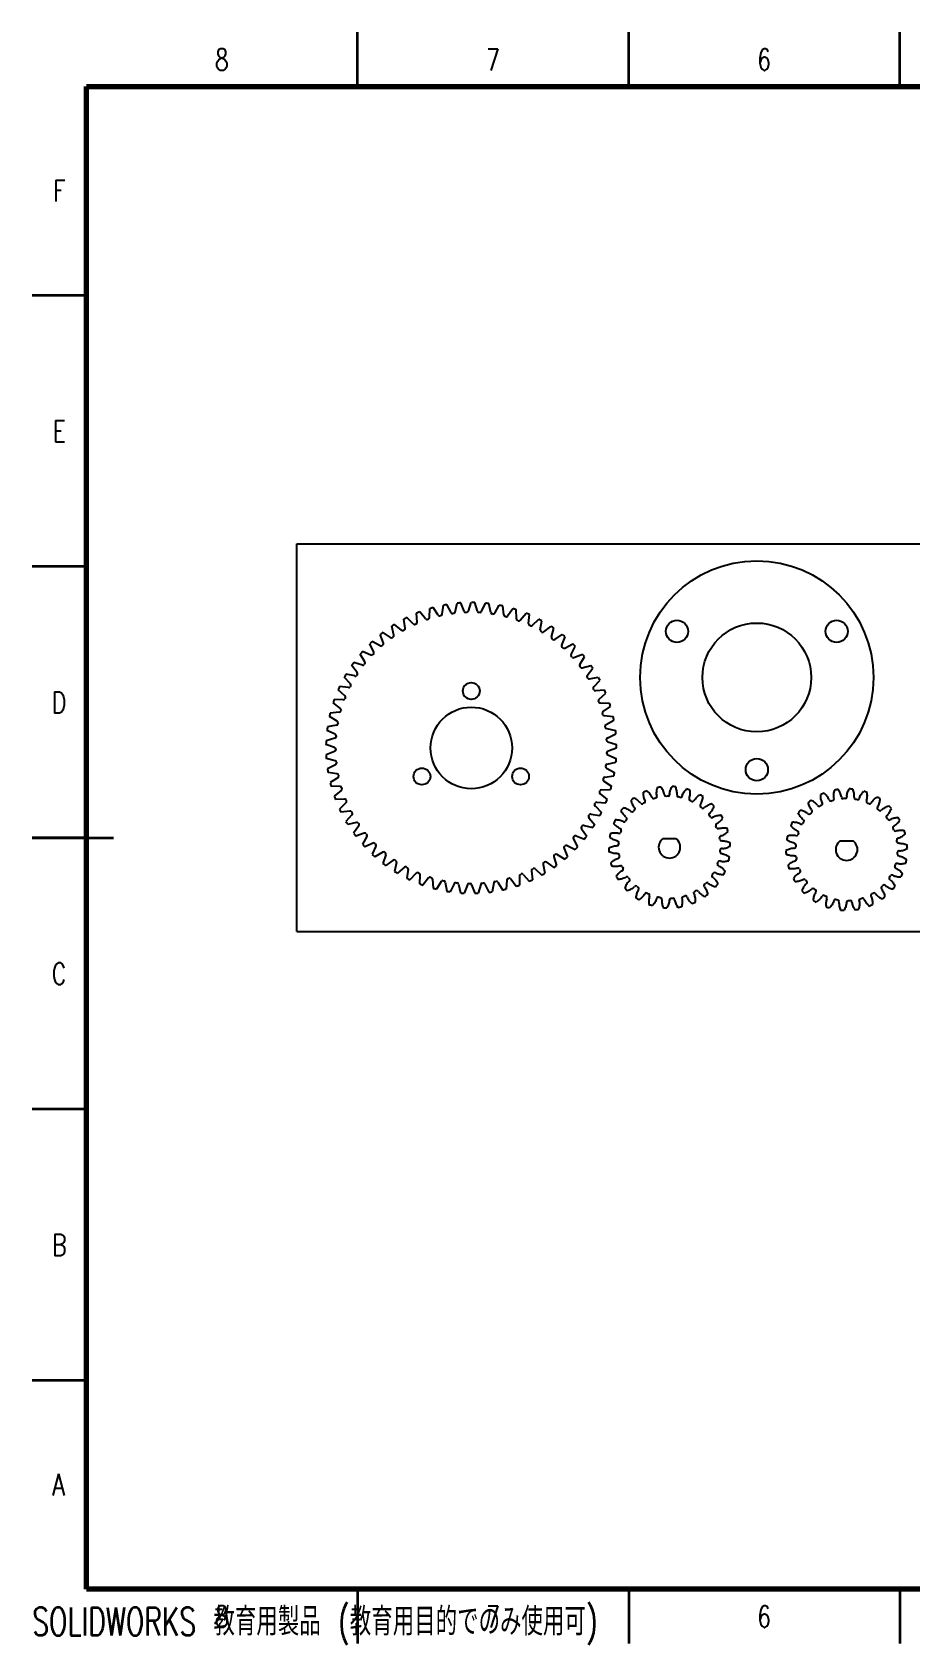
# Model space of a CAD drawing. Header units: millimetres. Extents: x 0 to 420, y 0 to 297.
# Drawn here: x 0 to 162, y -0.2 to 297 of the extents above; entities that cross this region are included whole.
import ezdxf

# ---------------------------------------------------------------- set-up
doc = ezdxf.new("R2010")
doc.units = ezdxf.units.MM
doc.styles.add('SLDTEXTSTYLE0', font='TXT', dxfattribs={"width": 0.75, "bigfont": 'bigfont'})
doc.styles.add('SLDTEXTSTYLE2', font='TXT', dxfattribs={"width": 0.7, "bigfont": 'bigfont'})

msp = doc.modelspace()

# ---------------------------------------------------------------- linework, layer by layer
at = {"color": 7, "linetype": 'Continuous', "lineweight": 35}
for p, q in [((60, 287), (60, 297)), ((110, 287), (110, 297)), ((160, 287), (160, 297)), ((10, 248.5), (0, 248.5)), ((10, 198.5), (0, 198.5)), ((0, 148.5), (15, 148.5)), ((10, 148.5), (0, 148.5)), ((10, 98.5), (0, 98.5)), ((10, 48.5), (0, 48.5)), ((60, 10), (60, 0)), ((110, 10), (110, 0)), ((160, 10), (160, 0))]:
    msp.add_line(p, q, dxfattribs=at)
at = {"color": 7, "linetype": 'Continuous', "lineweight": 70}
for p, q in [((10, 10), (10, 287)), ((10, 287), (410, 287)), ((410, 10), (10, 10))]:
    msp.add_line(p, q, dxfattribs=at)
at = {"color": 7, "linetype": 'Continuous', "lineweight": 25}
for p, q in [((48.82, 131.22), (48.82, 202.72)), ((48.82, 202.72), (185.82, 202.72)), ((73.24, 189.1), (73.3, 190.77)), ((74.86, 189.56), (73.93, 190.94)), ((75.59, 189.73), (75.82, 191.38)), ((77.25, 190.03), (76.46, 191.5)), ((78, 190.13), (78.38, 191.76)), ((79.67, 190.28), (79.03, 191.81)), ((80.43, 190.3), (80.96, 191.88)), ((82.11, 190.28), (81.61, 191.87)), ((82.87, 190.24), (83.55, 191.76)), ((84.54, 190.05), (84.2, 191.69)), ((85.29, 189.93), (86.11, 191.38)), ((86.93, 189.59), (86.75, 191.25)), ((87.66, 189.4), (88.63, 190.76)), ((89.27, 188.9), (89.25, 190.57)), ((66.69, 185.89), (66.28, 187.5)), ((68.11, 186.79), (66.82, 187.85)), ((68.77, 187.17), (68.51, 188.82)), ((70.27, 187.93), (69.09, 189.11)), ((70.96, 188.24), (70.86, 189.91)), ((72.52, 188.86), (71.46, 190.14)), ((89.98, 188.64), (91.07, 189.9)), ((91.53, 187.99), (91.67, 189.65)), ((92.21, 187.66), (93.42, 188.81)), ((93.69, 186.86), (93.99, 188.5)), ((94.34, 186.47), (95.65, 187.49)), ((64.18, 183.92), (62.71, 184.71)), ((64.75, 184.42), (64.18, 185.98)), ((66.08, 185.45), (64.69, 186.38)), ((95.73, 185.53), (96.19, 187.13)), ((96.34, 185.08), (97.74, 185.97)), ((97.64, 184.01), (98.25, 185.56)), ((61.34, 180.94), (60.48, 182.37)), ((62.44, 182.21), (60.9, 182.86)), ((62.96, 182.76), (62.24, 184.27)), ((98.2, 183.5), (99.68, 184.25)), ((99.38, 182.31), (100.14, 183.79)), ((99.89, 181.75), (101.45, 182.36)), ((100.96, 180.45), (101.86, 181.85)), ((59.49, 178.34), (57.86, 178.68)), ((59.9, 178.98), (58.9, 180.31)), ((60.87, 180.35), (59.28, 180.84)), ((101.41, 179.84), (103.02, 180.3)), ((102.35, 178.45), (103.38, 179.76)), ((57.62, 174.67), (56.39, 175.79)), ((58.31, 176.2), (56.66, 176.39)), ((58.66, 176.88), (57.54, 178.11)), ((102.74, 177.8), (104.38, 178.1)), ((103.54, 176.32), (104.69, 177.53)), ((103.87, 175.64), (105.53, 175.78)), ((56.81, 172.38), (55.47, 173.37)), ((57.35, 173.97), (55.68, 173.99)), ((104.52, 174.09), (105.78, 175.18)), ((104.78, 173.38), (106.45, 173.35)), ((105.28, 171.77), (106.64, 172.73)), ((56.22, 170.01), (54.79, 170.87)), ((56.6, 171.65), (54.94, 171.51)), ((105.47, 171.04), (107.13, 170.86)), ((105.81, 169.39), (107.26, 170.22)), ((55.79, 166.85), (54.19, 166.39)), ((55.86, 167.6), (54.35, 168.32)), ((56.08, 169.27), (54.44, 168.97)), ((105.93, 168.64), (107.56, 168.3)), ((106.11, 166.97), (107.63, 167.66)), ((55.73, 165.17), (54.16, 165.74)), ((55.74, 164.41), (54.19, 163.8)), ((106.15, 163.78), (107.68, 163.13)), ((106.16, 166.22), (107.75, 165.72)), ((106.18, 164.54), (107.76, 165.07)), ((55.84, 162.73), (54.23, 163.15)), ((55.92, 161.98), (54.44, 161.22)), ((56.18, 160.32), (54.54, 160.58)), ((105.91, 161.35), (107.37, 160.56)), ((106.01, 162.11), (107.63, 162.48)), ((56.34, 159.58), (54.93, 158.68)), ((56.76, 157.95), (55.09, 158.05)), ((105.43, 158.96), (106.81, 158.03)), ((105.6, 159.7), (107.25, 159.92)), ((56.98, 157.23), (55.67, 156.2)), ((57.56, 155.65), (55.89, 155.59)), ((57.85, 154.95), (56.65, 153.8)), ((104.11, 155.07), (105.77, 154.97)), ((104.72, 156.63), (106.01, 155.57)), ((104.97, 157.35), (106.63, 157.41)), ((112.14, 154.95), (112.19, 154.87)), ((112.96, 155.44), (113.01, 155.35)), ((114.25, 156), (114.28, 155.91)), ((115.17, 156.27), (115.19, 156.18)), ((116.55, 156.51), (116.56, 156.41)), ((117.51, 156.55), (117.51, 156.45)), ((118.91, 156.45), (118.89, 156.35)), ((119.84, 156.27), (119.82, 156.17)), ((121.18, 155.83), (121.15, 155.74)), ((122.05, 155.43), (122, 155.34)), ((123.24, 154.69), (123.18, 154.61)), ((145.64, 155), (145.68, 154.92)), ((146.93, 155.56), (146.96, 155.47)), ((147.84, 155.84), (147.86, 155.74)), ((149.23, 156.07), (149.24, 155.98)), ((150.18, 156.12), (150.18, 156.02)), ((151.58, 156.01), (151.57, 155.92)), ((152.52, 155.83), (152.49, 155.74)), ((153.86, 155.4), (153.82, 155.31)), ((154.72, 154.99), (154.67, 154.91)), ((58.58, 153.43), (56.93, 153.21)), ((58.94, 152.77), (57.85, 151.51)), ((102.66, 152.22), (103.72, 150.93)), ((103.03, 152.88), (104.68, 152.62)), ((103.8, 154.38), (104.98, 153.2)), ((109.46, 152.34), (109.54, 152.28)), ((110.34, 153.43), (110.41, 153.37)), ((111.02, 154.1), (111.09, 154.03)), ((123.98, 154.09), (123.92, 154.02)), ((124.97, 153.08), (124.89, 153.02)), ((125.54, 152.32), (125.46, 152.27)), ((142.13, 151.9), (142.21, 151.85)), ((143.01, 153), (143.08, 152.93)), ((143.7, 153.67), (143.76, 153.59)), ((144.81, 154.52), (144.87, 154.44)), ((155.91, 154.25), (155.86, 154.17)), ((156.66, 153.65), (156.59, 153.58)), ((157.64, 152.65), (157.57, 152.58)), ((158.22, 151.89), (158.14, 151.83)), ((59.81, 151.33), (58.18, 150.95)), ((60.23, 150.7), (59.27, 149.34)), ((61.23, 149.35), (59.66, 148.82)), ((61.72, 148.77), (60.89, 147.32)), ((100.28, 148.86), (101.84, 148.29)), ((101.31, 150.19), (102.24, 148.8)), ((101.75, 150.81), (103.37, 150.39)), ((108.07, 149.35), (108.16, 149.32)), ((108.36, 150.25), (108.45, 150.22)), ((108.96, 151.53), (109.04, 151.48)), ((126.26, 151.11), (126.17, 151.07)), ((126.64, 150.24), (126.55, 150.2)), ((127.04, 148.89), (126.94, 148.87)), ((140.74, 148.91), (140.83, 148.89)), ((141.04, 149.82), (141.13, 149.78)), ((141.63, 151.09), (141.71, 151.05)), ((158.93, 150.68), (158.84, 150.63)), ((159.31, 149.8), (159.22, 149.77)), ((62.84, 147.52), (61.32, 146.84)), ((63.38, 146.99), (62.7, 145.47)), ((64.62, 145.86), (63.18, 145.03)), ((98.07, 146.55), (98.72, 145.02)), ((98.62, 147.08), (100.13, 146.35)), ((99.78, 148.29), (100.57, 146.82)), ((107.73, 147.01), (107.82, 147.01)), ((107.8, 147.96), (107.89, 147.95)), ((116.31, 148.39), (118.68, 148.39)), ((127.2, 147.95), (127.1, 147.94)), ((127.27, 146.54), (127.17, 146.55)), ((140.4, 146.58), (140.5, 146.58)), ((140.47, 147.53), (140.57, 147.52)), ((148.98, 147.95), (151.36, 147.95)), ((159.71, 148.45), (159.62, 148.43)), ((159.87, 147.51), (159.78, 147.5)), ((159.94, 146.11), (159.84, 146.11)), ((65.21, 145.37), (64.67, 143.79)), ((66.56, 144.37), (65.2, 143.41)), ((67.19, 143.95), (66.8, 142.32)), ((68.62, 143.08), (67.36, 141.99)), ((69.29, 142.72), (69.07, 141.06)), ((92.74, 142.78), (93.97, 141.65)), ((94.19, 143.61), (94.53, 141.98)), ((94.83, 144.02), (96.17, 143.02)), ((96.2, 144.99), (96.7, 143.39)), ((96.8, 145.45), (98.23, 144.59)), ((107.79, 145.61), (107.89, 145.62)), ((107.95, 144.67), (108.05, 144.69)), ((108.36, 143.32), (108.45, 143.36)), ((126.63, 143.31), (126.54, 143.34)), ((126.93, 144.21), (126.83, 144.24)), ((127.2, 145.59), (127.1, 145.6)), ((140.47, 145.17), (140.56, 145.19)), ((140.63, 144.24), (140.72, 144.26)), ((141.03, 142.89), (141.12, 142.92)), ((159.31, 142.87), (159.21, 142.91)), ((159.6, 143.78), (159.51, 143.8)), ((159.87, 145.16), (159.77, 145.17)), ((70.8, 141.99), (69.65, 140.78)), ((71.5, 141.69), (71.44, 140.03)), ((73.08, 141.12), (72.05, 139.8)), ((73.8, 140.89), (73.9, 139.23)), ((75.43, 140.47), (74.53, 139.06)), ((76.17, 140.31), (76.43, 138.67)), ((77.83, 140.05), (77.07, 138.56)), ((78.59, 139.97), (79, 138.35)), ((80.26, 139.87), (79.65, 138.31)), ((81.02, 139.86), (81.59, 138.29)), ((82.7, 139.92), (82.24, 138.31)), ((83.45, 139.98), (84.17, 138.48)), ((85.12, 140.2), (84.82, 138.56)), ((85.87, 140.34), (86.73, 138.91)), ((87.5, 140.72), (87.36, 139.06)), ((88.23, 140.93), (89.23, 139.59)), ((89.82, 141.47), (89.84, 139.8)), ((90.53, 141.74), (91.65, 140.51)), ((92.06, 142.43), (92.24, 140.77)), ((108.74, 142.45), (108.82, 142.49)), ((109.45, 141.23), (109.53, 141.29)), ((110.03, 140.48), (110.1, 140.54)), ((124.65, 140.12), (124.58, 140.19)), ((125.54, 141.22), (125.46, 141.28)), ((126.04, 142.03), (125.95, 142.08)), ((141.41, 142.01), (141.5, 142.06)), ((142.12, 140.8), (142.2, 140.85)), ((142.7, 140.04), (142.78, 140.1)), ((157.33, 139.69), (157.26, 139.76)), ((158.21, 140.79), (158.13, 140.84)), ((158.71, 141.6), (158.63, 141.64)), ((111.01, 139.47), (111.07, 139.54)), ((111.75, 138.87), (111.81, 138.95)), ((112.95, 138.13), (112.99, 138.21)), ((113.81, 137.73), (113.85, 137.82)), ((115.15, 137.29), (115.17, 137.39)), ((116.09, 137.11), (116.1, 137.2)), ((117.49, 137.01), (117.49, 137.1)), ((118.44, 137.05), (118.43, 137.15)), ((119.83, 137.29), (119.8, 137.38)), ((120.74, 137.56), (120.71, 137.65)), ((122.03, 138.12), (121.99, 138.21)), ((122.85, 138.6), (122.8, 138.69)), ((123.97, 139.46), (123.91, 139.53)), ((143.68, 139.04), (143.75, 139.11)), ((144.43, 138.44), (144.48, 138.52)), ((145.62, 137.7), (145.67, 137.78)), ((146.49, 137.29), (146.52, 137.38)), ((147.82, 136.86), (147.85, 136.95)), ((148.76, 136.67), (148.77, 136.77)), ((152.5, 136.85), (152.48, 136.95)), ((153.41, 137.13), (153.38, 137.22)), ((154.7, 137.69), (154.66, 137.77)), ((155.53, 138.17), (155.47, 138.25)), ((156.64, 139.02), (156.58, 139.1)), ((150.16, 136.57), (150.16, 136.67)), ((151.11, 136.62), (151.11, 136.71)), ((48.82, 131.22), (368.82, 131.22))]:
    msp.add_line(p, q, dxfattribs=at)
for centre, radius in [((133.61, 178.07), 21.5), ((118.88, 186.57), 2.05), ((133.61, 178.07), 10.03), ((148.33, 186.57), 2.05), ((80.96, 175.58), 1.55), ((80.96, 165.08), 7.52), ((71.86, 159.83), 1.55), ((90.05, 159.83), 1.55), ((133.61, 161.07), 2.05)]:
    msp.add_circle(centre, radius, dxfattribs=at)
for centre, radius, start, end in [((80.96, 165.08), 26.8, 105.2056, 106.5954), ((80.96, 165.08), 26.8, 99.6671, 101.057), ((80.96, 165.08), 26.8, 94.1287, 95.5185), ((79.96, 190.36), 0.3, 196.7649, 272.2562), ((80.14, 190.37), 0.3, 271.8525, 347.3438), ((80.96, 165.08), 26.8, 88.5902, 89.9801), ((82.4, 190.34), 0.3, 191.2265, 266.7177), ((82.58, 190.33), 0.3, 266.314, 341.8053), ((80.96, 165.08), 26.8, 83.0517, 84.4416), ((80.96, 165.08), 26.8, 77.5133, 78.9031), ((80.96, 165.08), 26.8, 71.9748, 73.3647), ((80.96, 165.08), 26.8, 121.821, 123.2108), ((80.96, 165.08), 26.8, 116.2825, 117.6724), ((70.5, 188.12), 0.3, 218.9188, 294.41), ((80.96, 165.08), 25, 114.0064, 114.41), ((70.66, 188.19), 0.3, 294.0064, 9.4976), ((80.96, 165.08), 26.8, 110.744, 112.1339), ((72.77, 189.02), 0.3, 213.3803, 288.8716), ((80.96, 165.08), 25, 108.4679, 108.8716), ((72.94, 189.08), 0.3, 288.4679, 3.9592), ((75.12, 189.7), 0.3, 207.8419, 283.3331), ((80.96, 165.08), 25, 102.9294, 103.3331), ((75.29, 189.74), 0.3, 282.9294, 358.4207), ((77.52, 190.15), 0.3, 202.3034, 277.7947), ((80.96, 165.08), 25, 97.391, 97.7947), ((77.7, 190.17), 0.3, 277.391, 352.8822), ((80.96, 165.08), 25, 91.8525, 92.2562), ((80.96, 165.08), 25, 86.314, 86.7177), ((84.84, 190.08), 0.3, 185.688, 261.1793), ((80.96, 165.08), 25, 80.7756, 81.1793), ((85.01, 190.05), 0.3, 260.7756, 336.2669), ((87.23, 189.59), 0.3, 180.1495, 255.6408), ((80.96, 165.08), 25, 75.2371, 75.6408), ((87.4, 189.55), 0.3, 255.2371, 330.7284), ((89.57, 188.87), 0.3, 174.6111, 250.1024), ((80.96, 165.08), 25, 69.6987, 70.1024), ((89.73, 188.81), 0.3, 249.6987, 325.1899), ((80.96, 165.08), 26.8, 66.4363, 67.8262), ((91.82, 187.93), 0.3, 169.0726, 244.5639), ((80.96, 165.08), 25, 64.1602, 64.5639), ((91.98, 187.85), 0.3, 244.1602, 319.6515), ((80.96, 165.08), 26.8, 60.8979, 62.2877), ((80.96, 165.08), 26.8, 55.3594, 56.7493), ((80.96, 165.08), 26.8, 132.8979, 134.2877), ((80.96, 165.08), 26.8, 127.3594, 128.7493), ((64.48, 184.29), 0.3, 310.6217, 26.113), ((66.27, 185.68), 0.3, 229.9957, 305.487), ((80.96, 165.08), 25, 125.0833, 125.487), ((66.41, 185.79), 0.3, 305.0833, 20.5745), ((68.33, 187), 0.3, 224.4572, 299.9485), ((80.96, 165.08), 25, 119.5448, 119.9485), ((68.48, 187.09), 0.3, 299.5448, 15.0361), ((93.98, 186.77), 0.3, 163.5342, 239.0254), ((80.96, 165.08), 25, 58.6217, 59.0254), ((94.13, 186.68), 0.3, 238.6217, 314.113), ((96.01, 185.42), 0.3, 157.9957, 233.487), ((80.96, 165.08), 25, 53.0833, 53.487), ((96.15, 185.31), 0.3, 233.0833, 308.5745), ((80.96, 165.08), 26.8, 49.821, 51.2108), ((80.96, 165.08), 26.8, 138.4363, 139.8262), ((62.58, 182.48), 0.3, 241.0726, 316.5639), ((80.96, 165.08), 25, 136.1602, 136.5639), ((62.71, 182.61), 0.3, 316.1602, 31.6515), ((64.35, 184.17), 0.3, 235.5342, 311.0254), ((80.96, 165.08), 25, 130.6217, 131.0254), ((97.9, 183.87), 0.3, 152.4572, 227.9485), ((80.96, 165.08), 25, 47.5448, 47.9485), ((98.03, 183.75), 0.3, 227.5448, 303.0361), ((99.64, 182.15), 0.3, 146.9188, 222.41), ((80.96, 165.08), 25, 42.0064, 42.41), ((99.76, 182.01), 0.3, 222.0064, 297.4976), ((80.96, 165.08), 26.8, 44.2825, 45.6724), ((80.96, 165.08), 26.8, 38.744, 40.1339), ((80.96, 165.08), 26.8, 149.5133, 150.9031), ((80.96, 165.08), 26.8, 143.9748, 145.3647), ((59.58, 178.62), 0.3, 252.1495, 327.6408), ((80.96, 165.08), 25, 147.2371, 147.6408), ((59.68, 178.77), 0.3, 327.2371, 42.7284), ((60.99, 180.62), 0.3, 246.6111, 322.1024), ((80.96, 165.08), 25, 141.6987, 142.1024), ((61.1, 180.76), 0.3, 321.6987, 37.1899), ((101.2, 180.26), 0.3, 141.3803, 216.8716), ((80.96, 165.08), 25, 36.4679, 36.8716), ((101.3, 180.12), 0.3, 216.4679, 291.9592), ((102.57, 178.24), 0.3, 135.8419, 211.3331), ((80.96, 165.08), 26.8, 33.2056, 34.5954), ((80.96, 165.08), 26.8, 155.0517, 156.4416), ((58.38, 176.5), 0.3, 257.688, 333.1793), ((80.96, 165.08), 25, 152.7756, 153.1793), ((58.46, 176.66), 0.3, 332.7756, 48.2669), ((80.96, 165.08), 25, 30.9294, 31.3331), ((102.66, 178.09), 0.3, 210.9294, 286.4207), ((103.73, 176.09), 0.3, 130.3034, 205.7947), ((80.96, 165.08), 25, 25.391, 25.7947), ((103.81, 175.93), 0.3, 205.391, 280.8822), ((80.96, 165.08), 26.8, 27.6671, 29.057), ((80.96, 165.08), 26.8, 22.1287, 23.5185), ((80.96, 165.08), 26.8, 160.5902, 161.9801), ((57.38, 174.27), 0.3, 263.2265, 338.7177), ((57.45, 174.43), 0.3, 338.314, 53.8053), ((80.96, 165.08), 25, 158.314, 158.7177), ((104.69, 173.84), 0.3, 124.7649, 200.2562), ((80.96, 165.08), 25, 19.8525, 20.2562), ((104.75, 173.67), 0.3, 199.8525, 275.3438), ((80.96, 165.08), 26.8, 16.5902, 17.9801), ((80.96, 165.08), 26.8, 166.1287, 167.5185), ((56.06, 169.56), 0.3, 274.3034, 349.7947), ((56.09, 169.74), 0.3, 349.391, 64.8822), ((80.96, 165.08), 25, 169.391, 169.7947), ((56.6, 171.95), 0.3, 268.7649, 344.2562), ((56.65, 172.12), 0.3, 343.8525, 59.3438), ((80.96, 165.08), 25, 163.8525, 164.2562), ((105.43, 171.51), 0.3, 119.2265, 194.7177), ((80.96, 165.08), 25, 14.314, 14.7177), ((105.47, 171.34), 0.3, 194.314, 269.8053), ((80.96, 165.08), 26.8, 11.0517, 12.4416), ((80.96, 165.08), 26.8, 171.6671, 173.057), ((55.74, 167.14), 0.3, 279.8419, 355.3331), ((55.75, 167.32), 0.3, 354.9294, 70.4207), ((80.96, 165.08), 25, 174.9294, 175.3331), ((105.93, 169.12), 0.3, 113.688, 189.1793), ((80.96, 165.08), 25, 8.7756, 9.1793), ((105.96, 168.94), 0.3, 188.7756, 264.2669), ((106.2, 166.69), 0.3, 108.1495, 183.6408), ((80.96, 165.08), 25, 3.2371, 3.6408), ((106.22, 166.51), 0.3, 183.2371, 258.7284), ((80.96, 165.08), 26.8, 5.5133, 6.9031), ((80.96, 165.08), 26.8, 177.2056, 178.5954), ((80.96, 165.08), 26.8, 182.744, 184.1339), ((55.66, 164.88), 0.3, 0.4679, 75.9592), ((55.66, 164.7), 0.3, 285.3803, 0.8716), ((80.96, 165.08), 25, 180.4679, 180.8716), ((106.24, 164.24), 0.3, 102.6111, 178.1024), ((80.96, 165.08), 25, 357.6987, 358.1024), ((106.24, 164.07), 0.3, 177.6987, 253.1899), ((80.96, 165.08), 26.8, 359.9748, 1.3647), ((80.96, 165.08), 26.8, 188.2825, 189.6724), ((55.79, 162.43), 0.3, 6.0064, 81.4976), ((55.81, 162.26), 0.3, 290.9188, 6.41), ((80.96, 165.08), 25, 186.0064, 186.41), ((80.96, 165.08), 25, 352.1602, 352.5639), ((106.02, 161.63), 0.3, 172.1602, 247.6515), ((106.04, 161.81), 0.3, 97.0726, 172.5639), ((80.96, 165.08), 26.8, 348.8979, 350.2877), ((80.96, 165.08), 26.8, 354.4363, 355.8262), ((80.96, 165.08), 26.8, 193.821, 195.2108), ((56.17, 160.02), 0.3, 11.5448, 87.0361), ((56.2, 159.84), 0.3, 296.4572, 11.9485), ((80.96, 165.08), 25, 191.5448, 191.9485), ((56.77, 157.65), 0.3, 17.0833, 92.5745), ((56.82, 157.48), 0.3, 301.9957, 17.487), ((80.96, 165.08), 25, 197.0833, 197.487), ((105.57, 159.23), 0.3, 166.6217, 242.113), ((80.96, 165.08), 25, 346.6217, 347.0254), ((105.61, 159.4), 0.3, 91.5342, 167.0254), ((80.96, 165.08), 26.8, 343.3594, 344.7493), ((117.5, 146.78), 11.2, 97.9418, 101.3977), ((117.5, 146.78), 11.2, 84.0957, 87.5515), ((150.17, 146.34), 11.2, 84.0957, 87.5515), ((80.96, 165.08), 26.8, 199.3594, 200.7493), ((57.6, 155.35), 0.3, 22.6217, 98.113), ((57.67, 155.19), 0.3, 307.5342, 23.0254), ((80.96, 165.08), 25, 202.6217, 203.0254), ((103.99, 154.61), 0.3, 155.5448, 231.0361), ((80.96, 165.08), 25, 335.5448, 335.9485), ((104.06, 154.77), 0.3, 80.4572, 155.9485), ((104.89, 156.88), 0.3, 161.0833, 236.5745), ((80.96, 165.08), 25, 341.0833, 341.487), ((104.95, 157.05), 0.3, 85.9957, 161.487), ((80.96, 165.08), 26.8, 337.821, 339.2108), ((117.5, 146.78), 11.2, 125.6341, 129.09), ((112.43, 155.03), 0.28, 213.2348, 301.5773), ((117.5, 146.78), 9.4, 119.3007, 121.5773), ((117.5, 146.78), 11.2, 111.788, 115.2438), ((112.76, 155.22), 0.28, 299.3007, 27.6431), ((114.55, 156), 0.28, 199.3887, 287.7311), ((117.5, 146.78), 9.4, 105.4545, 107.7311), ((114.92, 156.11), 0.28, 285.4545, 13.797), ((116.84, 156.44), 0.28, 185.5425, 273.885), ((117.5, 146.78), 9.4, 91.6084, 93.885), ((117.23, 156.45), 0.28, 271.6084, 359.9508), ((119.17, 156.31), 0.28, 171.6964, 260.0388), ((117.5, 146.78), 9.4, 77.7622, 80.0388), ((119.55, 156.24), 0.28, 257.7622, 346.1046), ((117.5, 146.78), 11.2, 70.2495, 73.7054), ((121.4, 155.63), 0.28, 157.8502, 246.1927), ((117.5, 146.78), 9.4, 63.916, 66.1927), ((121.75, 155.47), 0.28, 243.916, 332.2585), ((117.5, 146.78), 11.2, 56.4033, 59.8592), ((123.41, 154.44), 0.28, 144.0041, 232.3465), ((117.5, 146.78), 11.2, 42.5572, 46.0131), ((150.17, 146.34), 11.2, 125.6341, 129.09), ((150.17, 146.34), 11.2, 111.788, 115.2438), ((145.43, 154.79), 0.28, 299.3007, 27.6431), ((147.22, 155.56), 0.28, 199.3887, 287.7311), ((150.17, 146.34), 9.4, 105.4545, 107.7311), ((147.59, 155.67), 0.28, 285.4545, 13.797), ((150.17, 146.34), 11.2, 97.9418, 101.3977), ((149.51, 156), 0.28, 185.5425, 273.885), ((150.17, 146.34), 9.4, 91.6084, 93.885), ((149.9, 156.02), 0.28, 271.6084, 359.9508), ((151.84, 155.88), 0.28, 171.6964, 260.0388), ((150.17, 146.34), 9.4, 77.7622, 80.0388), ((152.22, 155.8), 0.28, 257.7622, 346.1046), ((150.17, 146.34), 11.2, 70.2495, 73.7054), ((154.08, 155.2), 0.28, 157.8502, 246.1927), ((150.17, 146.34), 9.4, 63.916, 66.1927), ((154.43, 155.04), 0.28, 243.916, 332.2585), ((150.17, 146.34), 11.2, 56.4033, 59.8592), ((80.96, 165.08), 26.8, 204.8979, 206.2877), ((58.65, 153.14), 0.3, 28.1602, 103.6515), ((80.96, 165.08), 25, 208.1602, 208.5639), ((58.73, 152.99), 0.3, 313.0726, 28.5639), ((102.87, 152.43), 0.3, 150.0064, 225.4976), ((80.96, 165.08), 25, 330.0064, 330.41), ((102.96, 152.59), 0.3, 74.9188, 150.41), ((80.96, 165.08), 26.8, 332.2825, 333.6724), ((117.5, 146.78), 11.2, 153.3264, 156.7823), ((117.5, 146.78), 11.2, 139.4803, 142.9361), ((117.5, 146.78), 9.4, 146.993, 149.2696), ((109.38, 152.05), 0.28, 326.993, 55.3354), ((110.6, 153.57), 0.28, 227.081, 315.4234), ((117.5, 146.78), 9.4, 133.1468, 135.4234), ((110.88, 153.84), 0.28, 313.1468, 41.4893), ((117.5, 146.78), 9.4, 50.0699, 52.3465), ((123.71, 154.2), 0.28, 230.0699, 318.4123), ((125.07, 152.8), 0.28, 130.1579, 218.5004), ((117.5, 146.78), 9.4, 36.2237, 38.5004), ((125.31, 152.5), 0.28, 216.2237, 304.5662), ((117.5, 146.78), 11.2, 28.711, 32.1669), ((150.17, 146.34), 11.2, 139.4803, 142.9361), ((142.05, 151.62), 0.28, 326.993, 55.3354), ((143.28, 153.14), 0.28, 227.081, 315.4234), ((150.17, 146.34), 9.4, 133.1468, 135.4234), ((143.55, 153.41), 0.28, 313.1468, 41.4893), ((145.1, 154.59), 0.28, 213.2348, 301.5773), ((150.17, 146.34), 9.4, 119.3007, 121.5773), ((156.08, 154.01), 0.28, 144.0041, 232.3465), ((150.17, 146.34), 9.4, 50.0699, 52.3465), ((156.38, 153.77), 0.28, 230.0699, 318.4123), ((157.75, 152.37), 0.28, 130.1579, 218.5004), ((150.17, 146.34), 9.4, 36.2237, 38.5004), ((157.98, 152.06), 0.28, 216.2237, 304.5662), ((150.17, 146.34), 11.2, 42.5572, 46.0131), ((150.17, 146.34), 11.2, 28.711, 32.1669), ((80.96, 165.08), 26.8, 210.4363, 211.8262), ((80.96, 165.08), 26.8, 215.9748, 217.3647), ((59.91, 151.05), 0.3, 33.6987, 109.1899), ((80.96, 165.08), 25, 213.6987, 214.1024), ((60.01, 150.9), 0.3, 318.6111, 34.1024), ((61.36, 149.08), 0.3, 39.2371, 114.7284), ((80.96, 165.08), 25, 219.2371, 219.6408), ((61.47, 148.94), 0.3, 324.1495, 39.6408), ((100.03, 148.46), 0.3, 138.9294, 214.4207), ((80.96, 165.08), 25, 318.9294, 319.3331), ((100.15, 148.6), 0.3, 63.8419, 139.3331), ((101.54, 150.38), 0.3, 144.4679, 219.9592), ((80.96, 165.08), 25, 324.4679, 324.8716), ((101.65, 150.52), 0.3, 69.3803, 144.8716), ((80.96, 165.08), 26.8, 321.2056, 322.5954), ((80.96, 165.08), 26.8, 326.744, 328.1339), ((117.5, 146.78), 11.2, 167.1726, 170.6284), ((108.23, 149.59), 0.28, 254.7733, 343.1157), ((108.35, 149.96), 0.28, 340.8391, 69.1816), ((117.5, 146.78), 9.4, 160.8391, 163.1157), ((109.18, 151.72), 0.28, 240.9271, 329.2696), ((126.29, 150.82), 0.28, 116.3118, 204.6542), ((117.5, 146.78), 9.4, 22.3776, 24.6542), ((126.45, 150.46), 0.28, 202.3776, 290.72), ((127.01, 148.59), 0.28, 102.4656, 190.808), ((117.5, 146.78), 11.2, 14.8649, 18.3207), ((150.17, 146.34), 11.2, 167.1726, 170.6284), ((150.17, 146.34), 11.2, 153.3264, 156.7823), ((140.91, 149.16), 0.28, 254.7733, 343.1157), ((141.03, 149.52), 0.28, 340.8391, 69.1816), ((150.17, 146.34), 9.4, 160.8391, 163.1157), ((141.85, 151.29), 0.28, 240.9271, 329.2696), ((150.17, 146.34), 9.4, 146.993, 149.2696), ((158.97, 150.38), 0.28, 116.3118, 204.6542), ((150.17, 146.34), 9.4, 22.3776, 24.6542), ((159.12, 150.03), 0.28, 202.3776, 290.72), ((150.17, 146.34), 11.2, 14.8649, 18.3207), ((80.96, 165.08), 26.8, 221.5133, 222.9031), ((63, 147.26), 0.3, 44.7756, 120.2669), ((80.96, 165.08), 25, 224.7756, 225.1793), ((63.12, 147.14), 0.3, 329.688, 45.1793), ((64.8, 145.61), 0.3, 50.314, 125.8053), ((80.96, 165.08), 25, 230.314, 230.7177), ((64.94, 145.5), 0.3, 335.2265, 50.7177), ((98.34, 146.7), 0.3, 133.391, 208.8822), ((80.96, 165.08), 25, 313.391, 313.7947), ((98.47, 146.82), 0.3, 58.3034, 133.7947), ((80.96, 165.08), 26.8, 315.6671, 317.057), ((117.5, 146.78), 11.2, 181.0187, 184.4746), ((107.83, 147.29), 0.28, 268.6194, 356.9619), ((107.86, 147.68), 0.28, 354.6853, 83.0277), ((117.5, 146.78), 9.4, 174.6853, 176.9619), ((117.5, 146.78), 2, 126.3897, 53.6103), ((117.5, 146.78), 9.4, 8.5314, 10.808), ((127.07, 148.21), 0.28, 188.5314, 276.8739), ((117.5, 146.78), 9.4, 354.6853, 356.9619), ((127.14, 145.88), 0.28, 174.6853, 263.0277), ((127.16, 146.27), 0.28, 88.6194, 176.9619), ((117.5, 146.78), 11.2, 1.0187, 4.4746), ((150.17, 146.34), 11.2, 181.0187, 184.4746), ((140.5, 146.86), 0.28, 268.6194, 356.9619), ((140.53, 147.24), 0.28, 354.6853, 83.0277), ((150.17, 146.34), 9.4, 174.6853, 176.9619), ((150.17, 146.34), 2, 126.3897, 53.6103), ((159.68, 148.16), 0.28, 102.4656, 190.808), ((150.17, 146.34), 9.4, 8.5314, 10.808), ((159.74, 147.78), 0.28, 188.5314, 276.8739), ((150.17, 146.34), 9.4, 354.6853, 356.9619), ((159.84, 145.83), 0.28, 88.6194, 176.9619), ((150.17, 146.34), 11.2, 1.0187, 4.4746), ((80.96, 165.08), 26.8, 227.0517, 228.4416), ((80.96, 165.08), 26.8, 232.5902, 233.9801), ((66.75, 144.14), 0.3, 55.8525, 131.3438), ((80.96, 165.08), 25, 235.8525, 236.2562), ((66.9, 144.04), 0.3, 340.7649, 56.2562), ((68.84, 142.87), 0.3, 61.391, 136.8822), ((80.96, 165.08), 25, 241.391, 241.7947), ((69, 142.79), 0.3, 346.3034, 61.7947), ((92.35, 142.49), 0.3, 116.7756, 192.2669), ((80.96, 165.08), 25, 296.7756, 297.1793), ((92.51, 142.58), 0.3, 41.688, 117.1793), ((94.48, 143.7), 0.3, 122.314, 197.8053), ((80.96, 165.08), 25, 302.314, 302.7177), ((94.63, 143.8), 0.3, 47.2265, 122.7177), ((80.96, 165.08), 26.8, 304.5902, 305.9801), ((96.48, 145.11), 0.3, 127.8525, 203.3438), ((80.96, 165.08), 25, 307.8525, 308.2562), ((96.62, 145.22), 0.3, 52.7649, 128.2562), ((80.96, 165.08), 26.8, 310.1287, 311.5185), ((117.5, 146.78), 11.2, 194.8649, 198.3207), ((107.92, 145.34), 0.28, 8.5314, 96.8739), ((107.99, 144.96), 0.28, 282.4656, 10.808), ((117.5, 146.78), 9.4, 188.5314, 190.808), ((108.55, 143.09), 0.28, 22.3776, 110.72), ((117.5, 146.78), 9.4, 202.3776, 204.6542), ((108.7, 142.74), 0.28, 296.3118, 24.6542), ((126.64, 143.6), 0.28, 160.8391, 249.1816), ((117.5, 146.78), 9.4, 340.8391, 343.1157), ((126.76, 143.97), 0.28, 74.7733, 163.1157), ((117.5, 146.78), 11.2, 347.1726, 350.6284), ((150.17, 146.34), 11.2, 194.8649, 198.3207), ((140.6, 144.91), 0.28, 8.5314, 96.8739), ((140.66, 144.53), 0.28, 282.4656, 10.808), ((150.17, 146.34), 9.4, 188.5314, 190.808), ((141.22, 142.66), 0.28, 22.3776, 110.72), ((150.17, 146.34), 9.4, 202.3776, 204.6542), ((159.31, 143.17), 0.28, 160.8391, 249.1816), ((150.17, 146.34), 9.4, 340.8391, 343.1157), ((159.43, 143.53), 0.28, 74.7733, 163.1157), ((159.81, 145.45), 0.28, 174.6853, 263.0277), ((150.17, 146.34), 11.2, 347.1726, 350.6284), ((80.96, 165.08), 26.8, 238.1287, 239.5185), ((80.96, 165.08), 26.8, 243.6671, 245.057), ((71.04, 141.81), 0.3, 66.9294, 142.4207), ((80.96, 165.08), 25, 246.9294, 247.3331), ((71.21, 141.74), 0.3, 351.8419, 67.3331), ((80.96, 165.08), 26.8, 249.2056, 250.5954), ((73.33, 140.96), 0.3, 72.4679, 147.9592), ((80.96, 165.08), 25, 252.4679, 252.8716), ((73.5, 140.9), 0.3, 357.3803, 72.8716), ((75.7, 140.33), 0.3, 78.0064, 153.4976), ((80.96, 165.08), 25, 258.0064, 258.41), ((75.87, 140.3), 0.3, 2.9188, 78.41), ((78.11, 139.94), 0.3, 83.5448, 159.0361), ((80.96, 165.08), 25, 263.5448, 263.9485), ((78.29, 139.92), 0.3, 8.4572, 83.9485), ((80.55, 139.79), 0.3, 89.0833, 164.5745), ((80.96, 165.08), 25, 269.0833, 269.487), ((80.73, 139.78), 0.3, 13.9957, 89.487), ((82.99, 139.86), 0.3, 94.6217, 170.113), ((80.96, 165.08), 25, 274.6217, 275.0254), ((83.17, 139.88), 0.3, 19.5342, 95.0254), ((85.42, 140.18), 0.3, 100.1602, 175.6515), ((80.96, 165.08), 25, 280.1602, 280.5639), ((85.59, 140.21), 0.3, 25.0726, 100.5639), ((87.8, 140.73), 0.3, 105.6987, 181.1899), ((80.96, 165.08), 25, 285.6987, 286.1024), ((87.97, 140.77), 0.3, 30.6111, 106.1024), ((80.96, 165.08), 26.8, 287.9748, 289.3647), ((90.12, 141.5), 0.3, 111.2371, 186.7284), ((80.96, 165.08), 25, 291.2371, 291.6408), ((90.29, 141.57), 0.3, 36.1495, 111.6408), ((80.96, 165.08), 26.8, 293.5133, 294.9031), ((80.96, 165.08), 26.8, 299.0517, 300.4416), ((117.5, 146.78), 11.2, 208.711, 212.1669), ((109.69, 141.06), 0.28, 36.2237, 124.5662), ((117.5, 146.78), 9.4, 216.2237, 218.5004), ((109.92, 140.75), 0.28, 310.1579, 38.5004), ((124.12, 139.72), 0.28, 133.1468, 221.4893), ((117.5, 146.78), 9.4, 313.1468, 315.4234), ((124.39, 139.98), 0.28, 47.081, 135.4234), ((125.61, 141.51), 0.28, 146.993, 235.3354), ((117.5, 146.78), 9.4, 326.993, 329.2696), ((125.82, 141.83), 0.28, 60.9271, 149.2696), ((117.5, 146.78), 11.2, 319.4803, 322.9361), ((117.5, 146.78), 11.2, 333.3264, 336.7823), ((150.17, 146.34), 11.2, 208.711, 212.1669), ((141.37, 142.31), 0.28, 296.3118, 24.6542), ((142.36, 140.62), 0.28, 36.2237, 124.5662), ((150.17, 146.34), 9.4, 216.2237, 218.5004), ((142.59, 140.32), 0.28, 310.1579, 38.5004), ((150.17, 146.34), 9.4, 313.1468, 315.4234), ((157.07, 139.55), 0.28, 47.081, 135.4234), ((158.29, 141.07), 0.28, 146.993, 235.3354), ((150.17, 146.34), 9.4, 326.993, 329.2696), ((158.49, 141.4), 0.28, 60.9271, 149.2696), ((150.17, 146.34), 11.2, 333.3264, 336.7823), ((80.96, 165.08), 26.8, 254.744, 256.1339), ((80.96, 165.08), 26.8, 260.2825, 261.6724), ((80.96, 165.08), 26.8, 265.821, 267.2108), ((80.96, 165.08), 26.8, 271.3594, 272.7493), ((80.96, 165.08), 26.8, 276.8979, 278.2877), ((80.96, 165.08), 26.8, 282.4363, 283.8262), ((117.5, 146.78), 11.2, 222.5572, 226.0131), ((111.28, 139.36), 0.28, 50.0699, 138.4123), ((117.5, 146.78), 11.2, 236.4033, 239.8592), ((117.5, 146.78), 9.4, 230.0699, 232.3465), ((111.58, 139.11), 0.28, 324.0041, 52.3465), ((113.24, 138.08), 0.28, 63.916, 152.2585), ((117.5, 146.78), 9.4, 243.916, 246.1927), ((113.59, 137.92), 0.28, 337.8502, 66.1927), ((115.45, 137.32), 0.28, 77.7622, 166.1046), ((117.5, 146.78), 9.4, 257.7622, 260.0388), ((115.82, 137.24), 0.28, 351.6964, 80.0388), ((117.77, 137.1), 0.28, 91.6084, 179.9508), ((117.5, 146.78), 9.4, 271.6084, 273.885), ((118.15, 137.12), 0.28, 5.5425, 93.885), ((120.08, 137.45), 0.28, 105.4545, 193.797), ((117.5, 146.78), 9.4, 285.4545, 287.7311), ((120.45, 137.56), 0.28, 19.3887, 107.7311), ((122.23, 138.34), 0.28, 119.3007, 207.6431), ((117.5, 146.78), 9.4, 299.3007, 301.5773), ((122.57, 138.53), 0.28, 33.2348, 121.5773), ((117.5, 146.78), 11.2, 305.6341, 309.09), ((150.17, 146.34), 11.2, 222.5572, 226.0131), ((143.96, 138.92), 0.28, 50.0699, 138.4123), ((150.17, 146.34), 11.2, 236.4033, 239.8592), ((150.17, 146.34), 9.4, 230.0699, 232.3465), ((144.26, 138.68), 0.28, 324.0041, 52.3465), ((145.91, 137.65), 0.28, 63.916, 152.2585), ((150.17, 146.34), 9.4, 243.916, 246.1927), ((146.26, 137.49), 0.28, 337.8502, 66.1927), ((148.12, 136.88), 0.28, 77.7622, 166.1046), ((150.17, 146.34), 9.4, 257.7622, 260.0388), ((148.5, 136.81), 0.28, 351.6964, 80.0388), ((150.44, 136.67), 0.28, 91.6084, 179.9508), ((150.17, 146.34), 9.4, 271.6084, 273.885), ((150.83, 136.69), 0.28, 5.5425, 93.885), ((152.75, 137.01), 0.28, 105.4545, 193.797), ((150.17, 146.34), 9.4, 285.4545, 287.7311), ((153.12, 137.12), 0.28, 19.3887, 107.7311), ((154.91, 137.9), 0.28, 119.3007, 207.6431), ((150.17, 146.34), 9.4, 299.3007, 301.5773), ((155.24, 138.1), 0.28, 33.2348, 121.5773), ((156.79, 139.28), 0.28, 133.1468, 221.4893), ((150.17, 146.34), 11.2, 305.6341, 309.09), ((150.17, 146.34), 11.2, 319.4803, 322.9361), ((117.5, 146.78), 11.2, 250.2495, 253.7054), ((117.5, 146.78), 11.2, 264.0957, 267.5515), ((117.5, 146.78), 11.2, 277.9418, 281.3977), ((117.5, 146.78), 11.2, 291.788, 295.2438), ((150.17, 146.34), 11.2, 250.2495, 253.7054), ((150.17, 146.34), 11.2, 264.0957, 267.5515), ((150.17, 146.34), 11.2, 277.9418, 281.3977), ((150.17, 146.34), 11.2, 291.788, 295.2438)]:
    msp.add_arc(centre, radius, start, end, dxfattribs=at)
for points, knots in [([(115.17, 156.27), (115.15, 156.52), (115.1, 157.02), (115.22, 157.51), (115.28, 157.76)], [0, 0, 0, 0, 0.499195, 1, 1, 1, 1]), ([(116.55, 156.51), (116.49, 156.75), (116.36, 157.24), (116.09, 157.66), (115.95, 157.87)], [0, 0, 0, 0, 0.499192, 1, 1, 1, 1]), ([(117.51, 156.55), (117.55, 156.8), (117.62, 157.3), (117.86, 157.74), (117.98, 157.97)], [0, 0, 0, 0, 0.499202, 1, 1, 1, 1]), ([(118.91, 156.45), (118.91, 156.7), (118.9, 157.2), (118.73, 157.68), (118.65, 157.92)], [0, 0, 0, 0, 0.499203, 1, 1, 1, 1]), ([(150.18, 156.12), (150.22, 156.37), (150.3, 156.86), (150.53, 157.31), (150.65, 157.53)], [0, 0, 0, 0, 0.4991982, 1, 1, 1, 1]), ([(111.02, 154.1), (110.89, 154.31), (110.62, 154.74), (110.5, 155.23), (110.43, 155.47)], [0, 0, 0, 0, 0.499203, 1, 1, 1, 1]), ([(112.14, 154.95), (111.97, 155.14), (111.63, 155.51), (111.19, 155.76), (110.97, 155.88)], [0, 0, 0, 0, 0.4992, 1, 1, 1, 1]), ([(112.96, 155.44), (112.88, 155.67), (112.72, 156.15), (112.72, 156.66), (112.72, 156.91)], [0, 0, 0, 0, 0.499195, 1, 1, 1, 1]), ([(114.25, 156), (114.13, 156.22), (113.89, 156.66), (113.52, 157.01), (113.34, 157.18)], [0, 0, 0, 0, 0.4992, 1, 1, 1, 1]), ([(119.84, 156.27), (119.94, 156.5), (120.14, 156.96), (120.47, 157.34), (120.64, 157.53)], [0, 0, 0, 0, 0.499198, 1, 1, 1, 1]), ([(121.18, 155.83), (121.24, 156.08), (121.35, 156.57), (121.31, 157.07), (121.28, 157.32)], [0, 0, 0, 0, 0.4991947, 1, 1, 1, 1]), ([(122.05, 155.43), (122.2, 155.63), (122.5, 156.03), (122.91, 156.32), (123.12, 156.46)], [0, 0, 0, 0, 0.4992, 1, 1, 1, 1]), ([(123.24, 154.69), (123.35, 154.91), (123.58, 155.36), (123.66, 155.86), (123.69, 156.11)], [0, 0, 0, 0, 0.499201, 1, 1, 1, 1]), ([(123.98, 154.09), (124.18, 154.25), (124.57, 154.57), (125.04, 154.75), (125.28, 154.84)], [0, 0, 0, 0, 0.499197, 1, 1, 1, 1]), ([(143.7, 153.67), (143.56, 153.88), (143.29, 154.3), (143.17, 154.79), (143.11, 155.04)], [0, 0, 0, 0, 0.499199, 1, 1, 1, 1]), ([(144.81, 154.52), (144.65, 154.71), (144.31, 155.08), (143.87, 155.32), (143.65, 155.45)], [0, 0, 0, 0, 0.4992, 1, 1, 1, 1]), ([(145.64, 155), (145.56, 155.24), (145.4, 155.72), (145.39, 156.22), (145.39, 156.48)], [0, 0, 0, 0, 0.499195, 1, 1, 1, 1]), ([(146.93, 155.56), (146.81, 155.78), (146.57, 156.23), (146.2, 156.57), (146.01, 156.74)], [0, 0, 0, 0, 0.4992, 1, 1, 1, 1]), ([(147.84, 155.84), (147.82, 156.09), (147.78, 156.59), (147.9, 157.08), (147.96, 157.32)], [0, 0, 0, 0, 0.4992052, 1, 1, 1, 1]), ([(149.23, 156.07), (149.16, 156.32), (149.04, 156.8), (148.76, 157.23), (148.62, 157.44)], [0, 0, 0, 0, 0.4992, 1, 1, 1, 1]), ([(151.58, 156.01), (151.58, 156.27), (151.57, 156.77), (151.41, 157.25), (151.32, 157.49)], [0, 0, 0, 0, 0.4991937, 1, 1, 1, 1]), ([(152.52, 155.83), (152.62, 156.06), (152.81, 156.53), (153.15, 156.91), (153.31, 157.09)], [0, 0, 0, 0, 0.499201, 1, 1, 1, 1]), ([(153.86, 155.4), (153.91, 155.64), (154.03, 156.13), (153.98, 156.63), (153.96, 156.89)], [0, 0, 0, 0, 0.499205, 1, 1, 1, 1]), ([(154.72, 154.99), (154.87, 155.2), (155.17, 155.6), (155.59, 155.89), (155.79, 156.03)], [0, 0, 0, 0, 0.499193, 1, 1, 1, 1]), ([(155.91, 154.25), (156.03, 154.48), (156.26, 154.93), (156.33, 155.42), (156.37, 155.67)], [0, 0, 0, 0, 0.4991968, 1, 1, 1, 1]), ([(108.96, 151.53), (108.72, 151.61), (108.25, 151.79), (107.74, 151.8), (107.49, 151.81)], [0, 0, 0, 0, 0.499199, 1, 1, 1, 1]), ([(109.46, 152.34), (109.28, 152.51), (108.91, 152.86), (108.68, 153.31), (108.56, 153.53)], [0, 0, 0, 0, 0.499198, 1, 1, 1, 1]), ([(110.34, 153.43), (110.13, 153.57), (109.71, 153.85), (109.23, 153.99), (108.98, 154.06)], [0, 0, 0, 0, 0.499198, 1, 1, 1, 1]), ([(124.97, 153.08), (125.13, 153.27), (125.46, 153.65), (125.65, 154.12), (125.75, 154.35)], [0, 0, 0, 0, 0.4992, 1, 1, 1, 1]), ([(125.54, 152.32), (125.77, 152.43), (126.23, 152.65), (126.73, 152.71), (126.98, 152.74)], [0, 0, 0, 0, 0.4992, 1, 1, 1, 1]), ([(126.26, 151.11), (126.46, 151.26), (126.87, 151.55), (127.17, 151.95), (127.32, 152.16)], [0, 0, 0, 0, 0.499201, 1, 1, 1, 1]), ([(142.13, 151.9), (141.95, 152.08), (141.59, 152.43), (141.35, 152.87), (141.23, 153.09)], [0, 0, 0, 0, 0.499205, 1, 1, 1, 1]), ([(143.01, 153), (142.8, 153.14), (142.39, 153.42), (141.9, 153.55), (141.66, 153.62)], [0, 0, 0, 0, 0.499198, 1, 1, 1, 1]), ([(156.66, 153.65), (156.85, 153.81), (157.24, 154.13), (157.71, 154.31), (157.95, 154.4)], [0, 0, 0, 0, 0.499198, 1, 1, 1, 1]), ([(157.64, 152.65), (157.8, 152.84), (158.13, 153.22), (158.32, 153.69), (158.42, 153.92)], [0, 0, 0, 0, 0.499196, 1, 1, 1, 1]), ([(158.22, 151.89), (158.45, 152), (158.9, 152.22), (159.4, 152.28), (159.65, 152.31)], [0, 0, 0, 0, 0.499198, 1, 1, 1, 1]), ([(158.93, 150.68), (159.14, 150.82), (159.55, 151.11), (159.84, 151.52), (159.99, 151.73)], [0, 0, 0, 0, 0.499193, 1, 1, 1, 1]), ([(108.07, 149.35), (107.82, 149.37), (107.32, 149.43), (106.82, 149.32), (106.58, 149.27)], [0, 0, 0, 0, 0.499199, 1, 1, 1, 1]), ([(108.36, 150.25), (108.14, 150.38), (107.71, 150.63), (107.37, 151), (107.2, 151.19)], [0, 0, 0, 0, 0.4991999, 1, 1, 1, 1]), ([(126.64, 150.24), (126.88, 150.29), (127.38, 150.39), (127.88, 150.33), (128.13, 150.3)], [0, 0, 0, 0, 0.4991985, 1, 1, 1, 1]), ([(127.04, 148.89), (127.27, 148.98), (127.74, 149.16), (128.13, 149.49), (128.32, 149.65)], [0, 0, 0, 0, 0.499201, 1, 1, 1, 1]), ([(140.74, 148.91), (140.49, 148.94), (139.99, 148.99), (139.5, 148.89), (139.25, 148.83)], [0, 0, 0, 0, 0.499198, 1, 1, 1, 1]), ([(141.04, 149.82), (140.82, 149.94), (140.38, 150.19), (140.05, 150.57), (139.88, 150.76)], [0, 0, 0, 0, 0.499193, 1, 1, 1, 1]), ([(141.63, 151.09), (141.39, 151.18), (140.92, 151.35), (140.41, 151.37), (140.16, 151.37)], [0, 0, 0, 0, 0.499198, 1, 1, 1, 1]), ([(159.31, 149.8), (159.56, 149.85), (160.05, 149.96), (160.55, 149.9), (160.8, 149.87)], [0, 0, 0, 0, 0.499199, 1, 1, 1, 1]), ([(159.71, 148.45), (159.95, 148.55), (160.42, 148.73), (160.8, 149.06), (161, 149.22)], [0, 0, 0, 0, 0.499201, 1, 1, 1, 1]), ([(107.73, 147.01), (107.48, 146.98), (106.98, 146.91), (106.53, 146.69), (106.3, 146.58)], [0, 0, 0, 0, 0.499199, 1, 1, 1, 1]), ([(107.79, 145.61), (107.54, 145.62), (107.04, 145.64), (106.57, 145.82), (106.33, 145.9)], [0, 0, 0, 0, 0.4991985, 1, 1, 1, 1]), ([(107.8, 147.96), (107.55, 148.03), (107.07, 148.17), (106.65, 148.46), (106.45, 148.6)], [0, 0, 0, 0, 0.499198, 1, 1, 1, 1]), ([(127.2, 147.95), (127.45, 147.94), (127.95, 147.92), (128.43, 147.74), (128.66, 147.65)], [0, 0, 0, 0, 0.499199, 1, 1, 1, 1]), ([(127.27, 146.54), (127.52, 146.58), (128.02, 146.64), (128.47, 146.87), (128.7, 146.98)], [0, 0, 0, 0, 0.499198, 1, 1, 1, 1]), ([(140.4, 146.58), (140.15, 146.55), (139.65, 146.48), (139.2, 146.26), (138.97, 146.15)], [0, 0, 0, 0, 0.499197, 1, 1, 1, 1]), ([(140.47, 147.53), (140.23, 147.6), (139.74, 147.74), (139.33, 148.03), (139.12, 148.17)], [0, 0, 0, 0, 0.499198, 1, 1, 1, 1]), ([(159.87, 147.51), (160.12, 147.5), (160.63, 147.49), (161.1, 147.31), (161.34, 147.22)], [0, 0, 0, 0, 0.499198, 1, 1, 1, 1]), ([(159.94, 146.11), (160.19, 146.14), (160.69, 146.21), (161.14, 146.43), (161.37, 146.54)], [0, 0, 0, 0, 0.499201, 1, 1, 1, 1]), ([(107.95, 144.67), (107.72, 144.58), (107.25, 144.39), (106.87, 144.07), (106.67, 143.91)], [0, 0, 0, 0, 0.499195, 1, 1, 1, 1]), ([(108.36, 143.32), (108.11, 143.27), (107.62, 143.17), (107.12, 143.23), (106.86, 143.26)], [0, 0, 0, 0, 0.499199, 1, 1, 1, 1]), ([(126.63, 143.31), (126.85, 143.18), (127.29, 142.93), (127.62, 142.55), (127.79, 142.36)], [0, 0, 0, 0, 0.4991999, 1, 1, 1, 1]), ([(126.93, 144.21), (127.18, 144.18), (127.68, 144.13), (128.17, 144.24), (128.42, 144.29)], [0, 0, 0, 0, 0.499199, 1, 1, 1, 1]), ([(127.2, 145.59), (127.44, 145.52), (127.92, 145.38), (128.34, 145.1), (128.55, 144.95)], [0, 0, 0, 0, 0.499198, 1, 1, 1, 1]), ([(140.47, 145.17), (140.22, 145.18), (139.71, 145.2), (139.24, 145.38), (139, 145.47)], [0, 0, 0, 0, 0.499199, 1, 1, 1, 1]), ([(140.63, 144.24), (140.39, 144.14), (139.92, 143.96), (139.54, 143.63), (139.35, 143.47)], [0, 0, 0, 0, 0.499199, 1, 1, 1, 1]), ([(141.03, 142.89), (140.78, 142.84), (140.29, 142.73), (139.79, 142.79), (139.54, 142.82)], [0, 0, 0, 0, 0.499198, 1, 1, 1, 1]), ([(159.31, 142.87), (159.52, 142.75), (159.96, 142.5), (160.3, 142.12), (160.46, 141.93)], [0, 0, 0, 0, 0.4991982, 1, 1, 1, 1]), ([(159.6, 143.78), (159.85, 143.75), (160.35, 143.7), (160.84, 143.8), (161.09, 143.86)], [0, 0, 0, 0, 0.4991995, 1, 1, 1, 1]), ([(159.87, 145.16), (160.11, 145.09), (160.6, 144.95), (161.01, 144.66), (161.22, 144.52)], [0, 0, 0, 0, 0.499203, 1, 1, 1, 1]), ([(108.74, 142.45), (108.53, 142.3), (108.12, 142.01), (107.82, 141.6), (107.67, 141.4)], [0, 0, 0, 0, 0.499201, 1, 1, 1, 1]), ([(109.45, 141.23), (109.22, 141.13), (108.77, 140.91), (108.27, 140.85), (108.02, 140.82)], [0, 0, 0, 0, 0.499198, 1, 1, 1, 1]), ([(110.03, 140.48), (109.86, 140.29), (109.53, 139.9), (109.34, 139.44), (109.25, 139.2)], [0, 0, 0, 0, 0.499196, 1, 1, 1, 1]), ([(124.65, 140.12), (124.86, 139.98), (125.28, 139.7), (125.77, 139.57), (126.01, 139.5)], [0, 0, 0, 0, 0.499201, 1, 1, 1, 1]), ([(125.54, 141.22), (125.72, 141.05), (126.08, 140.7), (126.32, 140.25), (126.43, 140.03)], [0, 0, 0, 0, 0.499198, 1, 1, 1, 1]), ([(126.04, 142.03), (126.27, 141.94), (126.75, 141.77), (127.25, 141.76), (127.51, 141.75)], [0, 0, 0, 0, 0.499198, 1, 1, 1, 1]), ([(141.41, 142.01), (141.2, 141.87), (140.79, 141.58), (140.5, 141.17), (140.35, 140.96)], [0, 0, 0, 0, 0.499195, 1, 1, 1, 1]), ([(142.12, 140.8), (141.9, 140.69), (141.44, 140.47), (140.94, 140.41), (140.69, 140.38)], [0, 0, 0, 0, 0.4992, 1, 1, 1, 1]), ([(142.7, 140.04), (142.54, 139.85), (142.21, 139.47), (142.02, 139), (141.92, 138.77)], [0, 0, 0, 0, 0.4992, 1, 1, 1, 1]), ([(158.21, 140.79), (158.39, 140.61), (158.76, 140.26), (158.99, 139.82), (159.11, 139.59)], [0, 0, 0, 0, 0.499199, 1, 1, 1, 1]), ([(158.71, 141.6), (158.95, 141.51), (159.42, 141.34), (159.93, 141.32), (160.18, 141.32)], [0, 0, 0, 0, 0.499199, 1, 1, 1, 1]), ([(111.01, 139.47), (110.82, 139.31), (110.43, 138.99), (109.95, 138.81), (109.72, 138.72)], [0, 0, 0, 0, 0.499198, 1, 1, 1, 1]), ([(111.75, 138.87), (111.64, 138.65), (111.41, 138.2), (111.34, 137.7), (111.3, 137.45)], [0, 0, 0, 0, 0.499201, 1, 1, 1, 1]), ([(112.95, 138.13), (112.8, 137.93), (112.5, 137.52), (112.08, 137.24), (111.87, 137.09)], [0, 0, 0, 0, 0.499196, 1, 1, 1, 1]), ([(113.81, 137.73), (113.76, 137.48), (113.64, 136.99), (113.69, 136.49), (113.71, 136.24)], [0, 0, 0, 0, 0.4992, 1, 1, 1, 1]), ([(115.15, 137.29), (115.05, 137.06), (114.86, 136.6), (114.52, 136.22), (114.35, 136.03)], [0, 0, 0, 0, 0.499198, 1, 1, 1, 1]), ([(116.09, 137.11), (116.09, 136.86), (116.1, 136.35), (116.26, 135.88), (116.34, 135.64)], [0, 0, 0, 0, 0.4991986, 1, 1, 1, 1]), ([(117.49, 137.01), (117.45, 136.76), (117.37, 136.26), (117.14, 135.81), (117.02, 135.59)], [0, 0, 0, 0, 0.4992, 1, 1, 1, 1]), ([(118.44, 137.05), (118.5, 136.81), (118.63, 136.32), (118.91, 135.9), (119.04, 135.69)], [0, 0, 0, 0, 0.499196, 1, 1, 1, 1]), ([(119.83, 137.29), (119.85, 137.04), (119.89, 136.53), (119.77, 136.04), (119.71, 135.8)], [0, 0, 0, 0, 0.4992, 1, 1, 1, 1]), ([(120.74, 137.56), (120.86, 137.34), (121.1, 136.9), (121.47, 136.55), (121.65, 136.38)], [0, 0, 0, 0, 0.4992, 1, 1, 1, 1]), ([(122.03, 138.12), (122.11, 137.88), (122.27, 137.4), (122.27, 136.9), (122.27, 136.65)], [0, 0, 0, 0, 0.4992, 1, 1, 1, 1]), ([(122.85, 138.6), (123.02, 138.42), (123.36, 138.04), (123.8, 137.8), (124.02, 137.68)], [0, 0, 0, 0, 0.499201, 1, 1, 1, 1]), ([(123.97, 139.46), (124.11, 139.25), (124.38, 138.82), (124.5, 138.33), (124.56, 138.09)], [0, 0, 0, 0, 0.499195, 1, 1, 1, 1]), ([(143.68, 139.04), (143.49, 138.88), (143.1, 138.56), (142.63, 138.38), (142.39, 138.29)], [0, 0, 0, 0, 0.4992, 1, 1, 1, 1]), ([(144.43, 138.44), (144.31, 138.21), (144.08, 137.76), (144.01, 137.27), (143.97, 137.02)], [0, 0, 0, 0, 0.499199, 1, 1, 1, 1]), ([(145.62, 137.7), (145.47, 137.49), (145.17, 137.09), (144.75, 136.8), (144.55, 136.66)], [0, 0, 0, 0, 0.499199, 1, 1, 1, 1]), ([(146.49, 137.29), (146.43, 137.05), (146.31, 136.56), (146.36, 136.05), (146.39, 135.8)], [0, 0, 0, 0, 0.4992, 1, 1, 1, 1]), ([(147.82, 136.86), (147.73, 136.63), (147.53, 136.16), (147.2, 135.78), (147.03, 135.59)], [0, 0, 0, 0, 0.4991979, 1, 1, 1, 1]), ([(152.5, 136.85), (152.52, 136.6), (152.56, 136.1), (152.44, 135.61), (152.38, 135.37)], [0, 0, 0, 0, 0.4992, 1, 1, 1, 1]), ([(153.41, 137.13), (153.53, 136.9), (153.77, 136.46), (154.14, 136.12), (154.33, 135.94)], [0, 0, 0, 0, 0.4992, 1, 1, 1, 1]), ([(154.7, 137.69), (154.79, 137.45), (154.95, 136.97), (154.95, 136.47), (154.95, 136.21)], [0, 0, 0, 0, 0.4992, 1, 1, 1, 1]), ([(155.53, 138.17), (155.7, 137.98), (156.04, 137.61), (156.48, 137.36), (156.7, 137.24)], [0, 0, 0, 0, 0.4992, 1, 1, 1, 1]), ([(156.64, 139.02), (156.78, 138.81), (157.05, 138.39), (157.17, 137.9), (157.23, 137.65)], [0, 0, 0, 0, 0.499199, 1, 1, 1, 1]), ([(157.33, 139.69), (157.54, 139.55), (157.95, 139.27), (158.44, 139.13), (158.68, 139.07)], [0, 0, 0, 0, 0.499197, 1, 1, 1, 1]), ([(148.76, 136.67), (148.76, 136.42), (148.77, 135.92), (148.94, 135.44), (149.02, 135.2)], [0, 0, 0, 0, 0.499199, 1, 1, 1, 1]), ([(150.16, 136.57), (150.12, 136.32), (150.04, 135.83), (149.81, 135.38), (149.69, 135.15)], [0, 0, 0, 0, 0.4992, 1, 1, 1, 1]), ([(151.11, 136.62), (151.18, 136.37), (151.3, 135.89), (151.58, 135.46), (151.72, 135.25)], [0, 0, 0, 0, 0.4991963, 1, 1, 1, 1])]:
    msp.add_open_spline(points, degree=3, knots=knots, dxfattribs=at)

# ---------------------------------------------------------------- texts
at = {"color": 7, "linetype": 'Continuous', "lineweight": 0, "char_height": 3.97, "attachment_point": 2, "style": 'SLDTEXTSTYLE0'}
for s, insert in [('8', (34.96, 293.95)), ('7', (84.96, 293.95)), ('6', (134.96, 293.95)), ('F', (4.96, 269.76)), ('E', (5.01, 225.45)), ('D', (4.95, 175.45)), ('C', (4.96, 125.45)), ('B', (4.97, 75.45)), ('A', (4.84, 31.26)), ('8', (34.96, 6.95)), ('7', (84.96, 6.95)), ('6', (134.96, 6.95))]:
    msp.add_mtext(s, dxfattribs=dict(at, insert=insert))
at = {"color": 7, "linetype": 'Continuous', "insert": (0, 6.62), "char_height": 5.1381, "attachment_point": 1, "style": 'SLDTEXTSTYLE2'}
msp.add_mtext('SOLIDWORKS 教育用製品 (教育用目的でのみ使用可)', dxfattribs=at)

doc.saveas('drawing.dxf')
